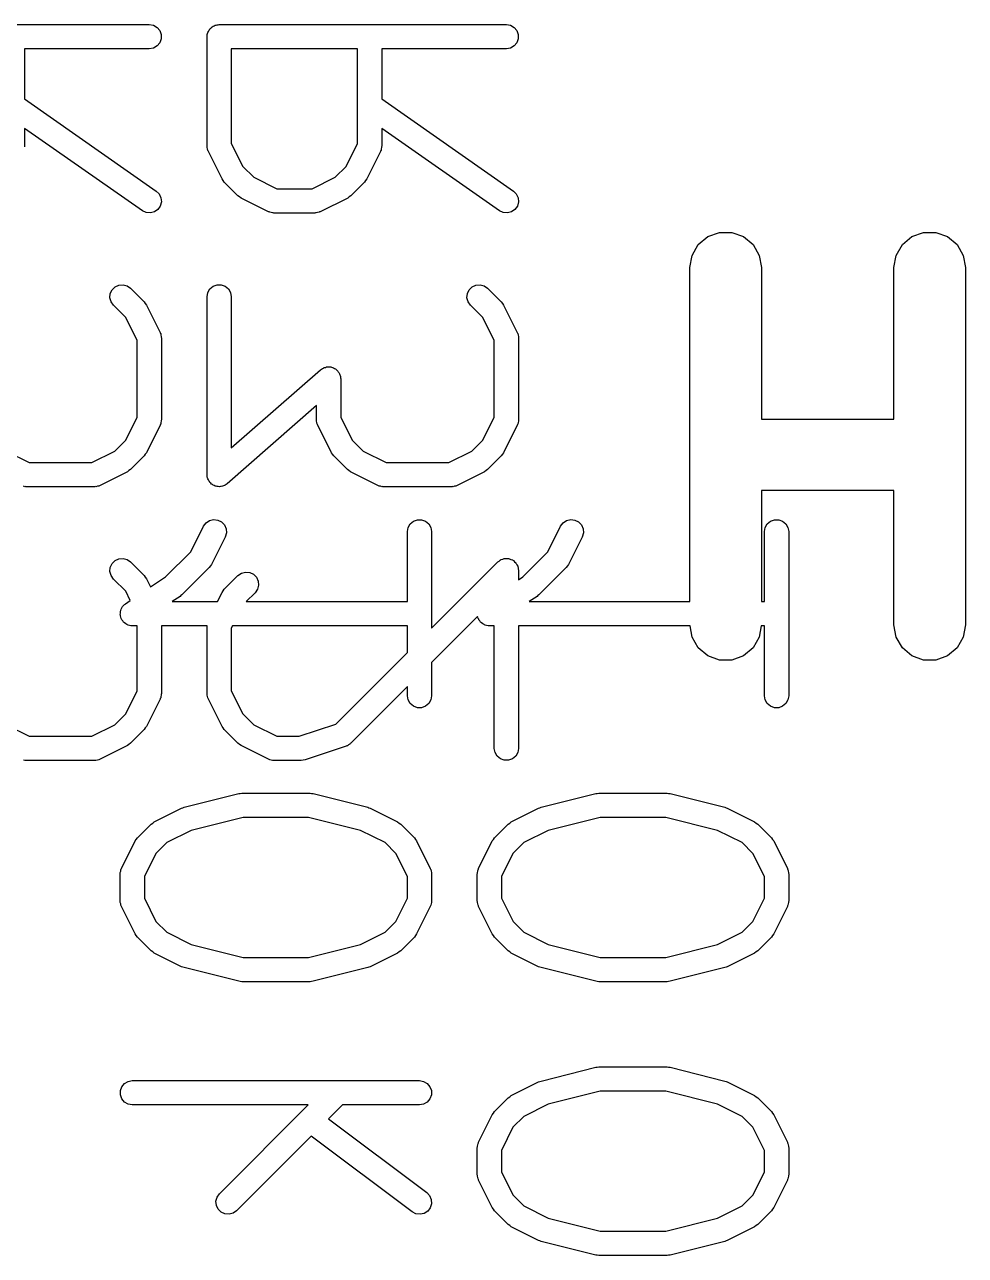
# Model space of a CAD drawing. Extents: x 7.9 to 72.3, y -91 to -26.2.
# Drawn here: x 52.58 to 56.54, y -71.67 to -66.5 of the extents above; entities that cross this region are included whole.
import ezdxf

# ---------------------------------------------------------------- set-up
doc = ezdxf.new("R2010")
doc.units = 0
doc.header["$MEASUREMENT"] = 0
doc.layers.add('BLACK', color=7, linetype='CONTINUOUS')

msp = doc.modelspace()

# ---------------------------------------------------------------- linework, layer by layer
at = {"layer": 'Black'}
for p, q in [((51.901, -66.5015), (53.1075, -66.5015)), ((53.1075, -66.5015), (53.1249, -66.5045)), ((53.1249, -66.5045), (53.1402, -66.5133)), ((53.1402, -66.5133), (53.1515, -66.5269)), ((53.1515, -66.5269), (53.1576, -66.5434)), ((53.1576, -66.5434), (53.1576, -66.5611)), ((53.351, -66.5434), (53.3525, -66.5393)), ((53.351, -66.5479), (53.351, -66.5434)), ((53.3525, -66.5393), (53.3533, -66.5349)), ((53.3533, -66.5349), (53.3555, -66.531)), ((53.3555, -66.531), (53.3571, -66.5269)), ((53.3571, -66.5269), (53.3599, -66.5235)), ((53.3599, -66.5235), (53.3621, -66.5196)), ((53.3621, -66.5196), (53.3655, -66.5168)), ((53.3655, -66.5168), (53.3684, -66.5133)), ((53.3684, -66.5133), (53.3722, -66.5111)), ((53.3722, -66.5111), (53.3756, -66.5083)), ((53.3756, -66.5083), (53.3798, -66.5067)), ((53.3798, -66.5067), (53.3837, -66.5045)), ((53.3837, -66.5045), (53.3881, -66.5038)), ((53.3881, -66.5038), (53.3922, -66.5022)), ((53.3922, -66.5022), (53.3967, -66.5022)), ((53.3967, -66.5022), (53.401, -66.5015)), ((53.401, -66.5015), (54.6075, -66.5015)), ((54.6075, -66.5015), (54.6249, -66.5045)), ((54.6249, -66.5045), (54.6402, -66.5133)), ((54.6402, -66.5133), (54.6515, -66.5269)), ((54.6515, -66.5269), (54.6576, -66.5434)), ((54.6576, -66.5434), (54.6576, -66.5611)), ((53.1402, -66.5912), (53.1249, -66.6)), ((53.1515, -66.5777), (53.1402, -66.5912)), ((53.1576, -66.5611), (53.1515, -66.5777)), ((53.3502, -66.5523), (53.351, -66.5479)), ((53.3502, -67.0119), (53.3502, -66.5523)), ((54.6402, -66.5912), (54.6249, -66.6)), ((54.6515, -66.5777), (54.6402, -66.5912)), ((54.6576, -66.5611), (54.6515, -66.5777)), ((53.1075, -66.6031), (52.5838, -66.6031)), ((52.5838, -66.6031), (52.5838, -66.8131)), ((53.1249, -66.6), (53.1075, -66.6031)), ((53.4518, -66.6031), (53.4518, -66.9999)), ((53.9822, -66.6031), (53.4518, -66.6031)), ((53.9822, -66.9999), (53.9822, -66.6031)), ((54.6075, -66.6031), (54.0838, -66.6031)), ((54.0838, -66.6031), (54.0838, -66.8131)), ((54.6249, -66.6), (54.6075, -66.6031)), ((52.5838, -66.8131), (53.1367, -67.2001)), ((54.0838, -66.8131), (54.6367, -67.2001)), ((53.0784, -67.2833), (52.5838, -66.9371)), ((52.5838, -66.9371), (52.5838, -67.0119)), ((54.5784, -67.2833), (54.0838, -66.9371)), ((54.0838, -66.9371), (54.0838, -67.0119)), ((53.4518, -66.9999), (53.5003, -67.0967)), ((53.9338, -67.0967), (53.9822, -66.9999)), ((52.5838, -67.0119), (52.5833, -67.0148)), ((53.3508, -67.0148), (53.3502, -67.0119)), ((53.3506, -67.0177), (53.3508, -67.0148)), ((53.3523, -67.0234), (53.3506, -67.0177)), ((53.3533, -67.0293), (53.3523, -67.0234)), ((53.3548, -67.0318), (53.3533, -67.0293)), ((53.3556, -67.0346), (53.3548, -67.0318)), ((53.4131, -67.1495), (53.3556, -67.0346)), ((54.0785, -67.0346), (54.021, -67.1495)), ((54.0793, -67.0318), (54.0785, -67.0346)), ((54.0808, -67.0293), (54.0793, -67.0318)), ((54.0818, -67.0234), (54.0808, -67.0293)), ((54.0835, -67.0177), (54.0818, -67.0234)), ((54.0838, -67.0119), (54.0833, -67.0148)), ((54.0833, -67.0148), (54.0835, -67.0177)), ((53.5003, -67.0967), (53.546, -67.1425)), ((53.888, -67.1425), (53.9338, -67.0967)), ((53.4179, -67.156), (53.4131, -67.1495)), ((53.4226, -67.1627), (53.4179, -67.156)), ((53.48, -67.2202), (53.4226, -67.1627)), ((53.546, -67.1425), (53.6428, -67.1909)), ((53.7912, -67.1909), (53.888, -67.1425)), ((54.0115, -67.1627), (53.954, -67.2202)), ((54.0162, -67.156), (54.0115, -67.1627)), ((54.021, -67.1495), (54.0162, -67.156)), ((53.1367, -67.2001), (53.1492, -67.2125)), ((53.1492, -67.2125), (53.1566, -67.2285)), ((53.6428, -67.1909), (53.7912, -67.1909)), ((54.6367, -67.2001), (54.6492, -67.2125)), ((54.6492, -67.2125), (54.6566, -67.2285)), ((53.1536, -67.2632), (53.1435, -67.2776)), ((53.1582, -67.2461), (53.1536, -67.2632)), ((53.1566, -67.2285), (53.1582, -67.2461)), ((53.4867, -67.2248), (53.48, -67.2202)), ((53.4932, -67.2297), (53.4867, -67.2248)), ((53.6081, -67.2871), (53.4932, -67.2297)), ((53.9408, -67.2297), (53.8259, -67.2871)), ((53.9474, -67.2248), (53.9408, -67.2297)), ((53.954, -67.2202), (53.9474, -67.2248)), ((54.6536, -67.2632), (54.6435, -67.2776)), ((54.6582, -67.2461), (54.6536, -67.2632)), ((54.6566, -67.2285), (54.6582, -67.2461)), ((53.0944, -67.2908), (53.0784, -67.2833)), ((53.112, -67.2923), (53.0944, -67.2908)), ((53.129, -67.2877), (53.112, -67.2923)), ((53.1435, -67.2776), (53.129, -67.2877)), ((53.6109, -67.288), (53.6081, -67.2871)), ((53.6135, -67.2894), (53.6109, -67.288)), ((53.6193, -67.2905), (53.6135, -67.2894)), ((53.625, -67.2922), (53.6193, -67.2905)), ((53.628, -67.292), (53.625, -67.2922)), ((53.6309, -67.2925), (53.628, -67.292)), ((53.8032, -67.2925), (53.6309, -67.2925)), ((53.8061, -67.292), (53.8032, -67.2925)), ((53.809, -67.2922), (53.8061, -67.292)), ((53.8147, -67.2905), (53.809, -67.2922)), ((53.8206, -67.2894), (53.8147, -67.2905)), ((53.8231, -67.288), (53.8206, -67.2894)), ((53.8259, -67.2871), (53.8231, -67.288)), ((54.5944, -67.2908), (54.5784, -67.2833)), ((54.612, -67.2923), (54.5944, -67.2908)), ((54.629, -67.2877), (54.612, -67.2923)), ((54.6435, -67.2776), (54.629, -67.2877)), ((55.4137, -67.425), (55.4536, -67.3915)), ((55.4536, -67.3915), (55.5025, -67.3737)), ((55.5025, -67.3737), (55.5546, -67.3737)), ((55.5546, -67.3737), (55.6036, -67.3915)), ((55.6036, -67.3915), (55.6435, -67.425)), ((56.2708, -67.425), (56.3107, -67.3915)), ((56.3107, -67.3915), (56.3597, -67.3737)), ((56.3597, -67.3737), (56.4118, -67.3737)), ((56.4118, -67.3737), (56.4607, -67.3915)), ((56.4607, -67.3915), (56.5006, -67.425)), ((55.3786, -67.5214), (55.3876, -67.4701)), ((55.3876, -67.4701), (55.4137, -67.425)), ((55.6435, -67.425), (55.6695, -67.4701)), ((55.6695, -67.4701), (55.6786, -67.5214)), ((56.2357, -67.5214), (56.2448, -67.4701)), ((56.2448, -67.4701), (56.2708, -67.425)), ((56.5006, -67.425), (56.5267, -67.4701)), ((56.5267, -67.4701), (56.5357, -67.5214)), ((55.3786, -68.9237), (55.3786, -67.5214)), ((55.6786, -67.5214), (55.6786, -68.1571)), ((56.2357, -68.1571), (56.2357, -67.5214)), ((56.5357, -67.5214), (56.5357, -69.0214)), ((52.942, -67.6483), (52.9436, -67.6307)), ((52.9436, -67.6307), (52.951, -67.6147)), ((52.951, -67.6147), (52.9635, -67.6022)), ((52.9635, -67.6022), (52.9795, -67.5948)), ((52.9795, -67.5948), (52.9971, -67.5932)), ((52.9971, -67.5932), (53.0141, -67.5978)), ((53.0141, -67.5978), (53.0286, -67.6079)), ((53.0286, -67.6079), (53.086, -67.6654)), ((53.3502, -67.6439), (53.3533, -67.6265)), ((53.3533, -67.6265), (53.3621, -67.6112)), ((53.3621, -67.6112), (53.3756, -67.5999)), ((53.3756, -67.5999), (53.3922, -67.5938)), ((53.3922, -67.5938), (53.4099, -67.5938)), ((53.4099, -67.5938), (53.4264, -67.5999)), ((53.4264, -67.5999), (53.44, -67.6112)), ((53.44, -67.6112), (53.4488, -67.6265)), ((53.4488, -67.6265), (53.4518, -67.6439)), ((54.442, -67.6483), (54.4436, -67.6307)), ((54.4436, -67.6307), (54.451, -67.6147)), ((54.451, -67.6147), (54.4635, -67.6022)), ((54.4635, -67.6022), (54.4795, -67.5948)), ((54.4795, -67.5948), (54.4971, -67.5932)), ((54.4971, -67.5932), (54.5141, -67.5978)), ((54.5141, -67.5978), (54.5286, -67.6079)), ((54.5286, -67.6079), (54.586, -67.6654)), ((52.9466, -67.6653), (52.942, -67.6483)), ((52.9567, -67.6798), (52.9466, -67.6653)), ((53.0083, -67.7314), (52.9567, -67.6798)), ((53.086, -67.6654), (53.0907, -67.672)), ((53.0907, -67.672), (53.0955, -67.6786)), ((53.0955, -67.6786), (53.153, -67.7935)), ((53.3502, -68.3907), (53.3502, -67.6439)), ((53.4518, -67.6439), (53.4518, -68.2788)), ((54.4466, -67.6653), (54.442, -67.6483)), ((54.4567, -67.6798), (54.4466, -67.6653)), ((54.5083, -67.7314), (54.4567, -67.6798)), ((54.586, -67.6654), (54.5907, -67.672)), ((54.5907, -67.672), (54.5955, -67.6786)), ((54.5955, -67.6786), (54.653, -67.7935)), ((53.0567, -67.8282), (53.0083, -67.7314)), ((54.5567, -67.8282), (54.5083, -67.7314)), ((53.0567, -68.1489), (53.0567, -67.8282)), ((53.153, -67.7935), (53.1538, -67.7963)), ((53.1538, -67.7963), (53.1553, -67.7988)), ((53.1553, -67.7988), (53.1563, -67.8047)), ((53.1563, -67.8047), (53.158, -67.8104)), ((53.158, -67.8104), (53.1578, -67.8133)), ((53.1578, -67.8133), (53.1583, -67.8162)), ((53.1583, -67.8162), (53.1583, -68.1609)), ((54.5567, -68.1489), (54.5567, -67.8282)), ((54.653, -67.7935), (54.6538, -67.7963)), ((54.6538, -67.7963), (54.6553, -67.7988)), ((54.6553, -67.7988), (54.6563, -67.8047)), ((54.6563, -67.8047), (54.658, -67.8104)), ((54.658, -67.8104), (54.6578, -67.8133)), ((54.6578, -67.8133), (54.6583, -67.8162)), ((54.6583, -67.8162), (54.6583, -68.1609)), ((53.8423, -67.9412), (53.8472, -67.9402)), ((53.8472, -67.9402), (53.8518, -67.9385)), ((53.8518, -67.9385), (53.8558, -67.9385)), ((53.8558, -67.9385), (53.8596, -67.9378)), ((53.8596, -67.9378), (53.8645, -67.9385)), ((53.8645, -67.9385), (53.8695, -67.9385)), ((53.8695, -67.9385), (53.8732, -67.9399)), ((53.8732, -67.9399), (53.877, -67.9405)), ((53.877, -67.9405), (53.8814, -67.9429)), ((53.4518, -68.2788), (53.8272, -67.9503)), ((53.8272, -67.9503), (53.8315, -67.9478)), ((53.8315, -67.9478), (53.8353, -67.9446)), ((53.8353, -67.9446), (53.839, -67.9432)), ((53.839, -67.9432), (53.8423, -67.9412)), ((53.8814, -67.9429), (53.8861, -67.9446)), ((53.8861, -67.9446), (53.8891, -67.9471)), ((53.8891, -67.9471), (53.8925, -67.949)), ((53.8925, -67.949), (53.8958, -67.9527)), ((53.8958, -67.9527), (53.8996, -67.9559)), ((53.8996, -67.9559), (53.9015, -67.9593)), ((53.9015, -67.9593), (53.9041, -67.9623)), ((53.9041, -67.9623), (53.9059, -67.9669)), ((53.9059, -67.9669), (53.9084, -67.9712)), ((53.9084, -67.9712), (53.9091, -67.9751)), ((53.9091, -67.9751), (53.9105, -67.9787)), ((53.9105, -67.9787), (53.9106, -67.9837)), ((53.9106, -67.9837), (53.9115, -67.9886)), ((53.9115, -67.9886), (53.9115, -68.1489)), ((53.8099, -68.1005), (53.4345, -68.429)), ((53.8099, -68.1609), (53.8099, -68.1005)), ((53.0083, -68.2457), (53.0567, -68.1489)), ((53.153, -68.1836), (53.0955, -68.2986)), ((53.1538, -68.1808), (53.153, -68.1836)), ((53.1553, -68.1783), (53.1538, -68.1808)), ((53.1563, -68.1724), (53.1553, -68.1783)), ((53.158, -68.1667), (53.1563, -68.1724)), ((53.1583, -68.1609), (53.1578, -68.1638)), ((53.1578, -68.1638), (53.158, -68.1667)), ((53.8104, -68.1638), (53.8099, -68.1609)), ((53.8102, -68.1667), (53.8104, -68.1638)), ((53.8119, -68.1724), (53.8102, -68.1667)), ((53.8129, -68.1783), (53.8119, -68.1724)), ((53.8144, -68.1808), (53.8129, -68.1783)), ((53.8152, -68.1836), (53.8144, -68.1808)), ((53.8727, -68.2986), (53.8152, -68.1836)), ((53.9115, -68.1489), (53.9599, -68.2457)), ((54.5083, -68.2457), (54.5567, -68.1489)), ((54.653, -68.1836), (54.5955, -68.2986)), ((54.6538, -68.1808), (54.653, -68.1836)), ((54.6553, -68.1783), (54.6538, -68.1808)), ((54.6563, -68.1724), (54.6553, -68.1783)), ((54.658, -68.1667), (54.6563, -68.1724)), ((54.6583, -68.1609), (54.6578, -68.1638)), ((54.6578, -68.1638), (54.658, -68.1667)), ((55.6786, -68.1571), (56.2357, -68.1571)), ((52.9626, -68.2915), (53.0083, -68.2457)), ((53.9599, -68.2457), (54.0057, -68.2915)), ((54.4626, -68.2915), (54.5083, -68.2457)), ((52.5057, -68.2915), (52.6025, -68.3399)), ((52.8657, -68.3399), (52.9626, -68.2915)), ((53.0955, -68.2986), (53.0907, -68.3051)), ((53.8775, -68.3051), (53.8727, -68.2986)), ((54.0057, -68.2915), (54.1025, -68.3399)), ((54.3657, -68.3399), (54.4626, -68.2915)), ((54.5955, -68.2986), (54.5907, -68.3051)), ((52.6025, -68.3399), (52.8657, -68.3399)), ((53.086, -68.3118), (53.0286, -68.3692)), ((53.0907, -68.3051), (53.086, -68.3118)), ((53.8822, -68.3118), (53.8775, -68.3051)), ((53.9397, -68.3692), (53.8822, -68.3118)), ((54.1025, -68.3399), (54.3657, -68.3399)), ((54.586, -68.3118), (54.5286, -68.3692)), ((54.5907, -68.3051), (54.586, -68.3118)), ((53.0154, -68.3787), (52.9005, -68.4362)), ((53.0219, -68.3739), (53.0154, -68.3787)), ((53.0286, -68.3692), (53.0219, -68.3739)), ((53.3511, -68.3956), (53.3502, -68.3907)), ((53.3512, -68.4006), (53.3511, -68.3956)), ((53.3526, -68.4043), (53.3512, -68.4006)), ((53.3533, -68.4081), (53.3526, -68.4043)), ((53.9463, -68.3739), (53.9397, -68.3692)), ((53.9529, -68.3787), (53.9463, -68.3739)), ((54.0678, -68.4362), (53.9529, -68.3787)), ((54.5154, -68.3787), (54.4005, -68.4362)), ((54.5219, -68.3739), (54.5154, -68.3787)), ((54.5286, -68.3692), (54.5219, -68.3739)), ((52.5847, -68.4412), (52.579, -68.4395)), ((52.5876, -68.441), (52.5847, -68.4412)), ((52.5905, -68.4415), (52.5876, -68.441)), ((52.8777, -68.4415), (52.5905, -68.4415)), ((52.8806, -68.441), (52.8777, -68.4415)), ((52.8835, -68.4412), (52.8806, -68.441)), ((52.8893, -68.4395), (52.8835, -68.4412)), ((52.8951, -68.4385), (52.8893, -68.4395)), ((52.8976, -68.437), (52.8951, -68.4385)), ((52.9005, -68.4362), (52.8976, -68.437)), ((53.3558, -68.4124), (53.3533, -68.4081)), ((53.3576, -68.417), (53.3558, -68.4124)), ((53.3602, -68.42), (53.3576, -68.417)), ((53.3621, -68.4234), (53.3602, -68.42)), ((53.3659, -68.4266), (53.3621, -68.4234)), ((53.3692, -68.4303), (53.3659, -68.4266)), ((53.3726, -68.4322), (53.3692, -68.4303)), ((53.3756, -68.4347), (53.3726, -68.4322)), ((53.3803, -68.4364), (53.3756, -68.4347)), ((53.3847, -68.4388), (53.3803, -68.4364)), ((53.3885, -68.4394), (53.3847, -68.4388)), ((53.3922, -68.4408), (53.3885, -68.4394)), ((53.3972, -68.4408), (53.3922, -68.4408)), ((53.4021, -68.4415), (53.3972, -68.4408)), ((53.4059, -68.4408), (53.4021, -68.4415)), ((53.4099, -68.4408), (53.4059, -68.4408)), ((53.4145, -68.4391), (53.4099, -68.4408)), ((53.4194, -68.4381), (53.4145, -68.4391)), ((53.4228, -68.4361), (53.4194, -68.4381)), ((53.4264, -68.4347), (53.4228, -68.4361)), ((53.4303, -68.4315), (53.4264, -68.4347)), ((53.4345, -68.429), (53.4303, -68.4315)), ((54.0706, -68.437), (54.0678, -68.4362)), ((54.0731, -68.4385), (54.0706, -68.437)), ((54.079, -68.4395), (54.0731, -68.4385)), ((54.0847, -68.4412), (54.079, -68.4395)), ((54.0876, -68.441), (54.0847, -68.4412)), ((54.0905, -68.4415), (54.0876, -68.441)), ((54.3777, -68.4415), (54.0905, -68.4415)), ((54.3806, -68.441), (54.3777, -68.4415)), ((54.3835, -68.4412), (54.3806, -68.441)), ((54.3893, -68.4395), (54.3835, -68.4412)), ((54.3951, -68.4385), (54.3893, -68.4395)), ((54.3976, -68.437), (54.3951, -68.4385)), ((54.4005, -68.4362), (54.3976, -68.437)), ((56.2357, -68.4571), (55.6786, -68.4571)), ((55.6786, -68.4571), (55.6786, -68.9237)), ((56.2357, -69.0214), (56.2357, -68.4571)), ((53.2816, -68.7146), (53.3353, -68.6071)), ((53.3353, -68.6071), (53.3458, -68.5929)), ((53.3458, -68.5929), (53.3606, -68.5832)), ((53.3606, -68.5832), (53.3777, -68.5791)), ((53.3777, -68.5791), (53.3952, -68.5811)), ((53.3952, -68.5811), (53.411, -68.589)), ((53.411, -68.589), (53.4232, -68.6018)), ((53.4232, -68.6018), (53.4302, -68.618)), ((54.1917, -68.6298), (54.1948, -68.6124)), ((54.1948, -68.6124), (54.2036, -68.5972)), ((54.2036, -68.5972), (54.2171, -68.5858)), ((54.2171, -68.5858), (54.2337, -68.5798)), ((54.2337, -68.5798), (54.2514, -68.5798)), ((54.2514, -68.5798), (54.2679, -68.5858)), ((54.2679, -68.5858), (54.2815, -68.5972)), ((54.2815, -68.5972), (54.2903, -68.6124)), ((54.2903, -68.6124), (54.2933, -68.6298)), ((54.7816, -68.7146), (54.8353, -68.6071)), ((54.8353, -68.6071), (54.8458, -68.5929)), ((54.8458, -68.5929), (54.8606, -68.5832)), ((54.8606, -68.5832), (54.8777, -68.5791)), ((54.8777, -68.5791), (54.8952, -68.5811)), ((54.8952, -68.5811), (54.911, -68.589)), ((54.911, -68.589), (54.9232, -68.6018)), ((54.9232, -68.6018), (54.9302, -68.618)), ((55.6917, -68.6298), (55.6948, -68.6124)), ((55.6948, -68.6124), (55.7036, -68.5972)), ((55.7036, -68.5972), (55.7171, -68.5858)), ((55.7171, -68.5858), (55.7337, -68.5798)), ((55.7337, -68.5798), (55.7514, -68.5798)), ((55.7514, -68.5798), (55.7679, -68.5858)), ((55.7679, -68.5858), (55.7815, -68.5972)), ((55.7815, -68.5972), (55.7903, -68.6124)), ((55.7903, -68.6124), (55.7933, -68.6298)), ((53.4262, -68.6525), (53.3687, -68.7674)), ((53.4312, -68.6356), (53.4262, -68.6525)), ((53.4302, -68.618), (53.4312, -68.6356)), ((54.1917, -68.9237), (54.1917, -68.6298)), ((54.2933, -68.6298), (54.2933, -69.0353)), ((54.9262, -68.6525), (54.8687, -68.7674)), ((54.9312, -68.6356), (54.9262, -68.6525)), ((54.9302, -68.618), (54.9312, -68.6356)), ((55.6917, -68.9237), (55.6917, -68.6298)), ((55.7933, -68.6298), (55.7933, -69.3192)), ((53.176, -68.8201), (53.2816, -68.7146)), ((54.676, -68.8201), (54.7816, -68.7146)), ((52.9436, -68.7798), (52.951, -68.7638)), ((52.951, -68.7638), (52.9635, -68.7513)), ((52.9635, -68.7513), (52.9795, -68.7438)), ((52.9795, -68.7438), (52.9971, -68.7423)), ((52.9971, -68.7423), (53.0141, -68.7469)), ((53.0141, -68.7469), (53.0286, -68.757)), ((53.0286, -68.757), (53.086, -68.8144)), ((53.3687, -68.7674), (53.3639, -68.774)), ((54.2933, -69.0353), (54.5716, -68.757)), ((54.5716, -68.757), (54.5771, -68.7532)), ((54.5771, -68.7532), (54.5821, -68.7489)), ((54.5821, -68.7489), (54.5842, -68.7481)), ((54.5842, -68.7481), (54.5861, -68.7469)), ((54.5861, -68.7469), (54.5925, -68.7451)), ((54.5925, -68.7451), (54.5987, -68.7429)), ((54.5987, -68.7429), (54.601, -68.7429)), ((54.601, -68.7429), (54.6031, -68.7423)), ((54.6031, -68.7423), (54.6097, -68.7429)), ((54.6097, -68.7429), (54.6164, -68.7429)), ((54.6164, -68.7429), (54.6185, -68.7436)), ((54.6185, -68.7436), (54.6207, -68.7438)), ((54.6207, -68.7438), (54.6267, -68.7466)), ((54.6267, -68.7466), (54.6329, -68.7489)), ((54.6329, -68.7489), (54.6347, -68.7503)), ((54.6347, -68.7503), (54.6367, -68.7513)), ((54.6367, -68.7513), (54.6414, -68.756)), ((54.6414, -68.756), (54.6465, -68.7603)), ((54.6465, -68.7603), (54.6476, -68.7622)), ((54.6476, -68.7622), (54.6492, -68.7638)), ((54.6492, -68.7638), (54.652, -68.7698)), ((54.8687, -68.7674), (54.8639, -68.774)), ((52.942, -68.7973), (52.9436, -68.7798)), ((52.9466, -68.8144), (52.942, -68.7973)), ((52.9567, -68.8288), (52.9466, -68.8144)), ((53.086, -68.8144), (53.0907, -68.8211)), ((53.3592, -68.7806), (53.2443, -68.8955)), ((53.3639, -68.774), (53.3592, -68.7806)), ((53.4226, -68.8719), (53.48, -68.8144)), ((53.48, -68.8144), (53.4945, -68.8043)), ((53.4945, -68.8043), (53.5115, -68.7998)), ((53.5115, -68.7998), (53.5291, -68.8013)), ((53.5291, -68.8013), (53.5451, -68.8087)), ((53.5451, -68.8087), (53.5576, -68.8212)), ((54.652, -68.7698), (54.6553, -68.7755)), ((54.6553, -68.7755), (54.6557, -68.7777)), ((54.6557, -68.7777), (54.6566, -68.7798)), ((54.6566, -68.7798), (54.6572, -68.7864)), ((54.6572, -68.7864), (54.6583, -68.7929)), ((54.6583, -68.7929), (54.6583, -68.8319)), ((54.8592, -68.7806), (54.7443, -68.8955)), ((54.8639, -68.774), (54.8592, -68.7806)), ((53.0083, -68.8804), (52.9567, -68.8288)), ((53.0907, -68.8211), (53.0955, -68.8276)), ((53.0955, -68.8276), (53.1128, -68.8623)), ((53.1128, -68.8623), (53.176, -68.8201)), ((53.5576, -68.8212), (53.565, -68.8372)), ((53.5666, -68.8548), (53.562, -68.8718)), ((53.565, -68.8372), (53.5666, -68.8548)), ((54.6583, -68.8319), (54.676, -68.8201)), ((53.0079, -68.9323), (53.0277, -68.9191)), ((53.0277, -68.9191), (53.0083, -68.8804)), ((53.2366, -68.9019), (53.2038, -68.9237)), ((53.2402, -68.8984), (53.2366, -68.9019)), ((53.2443, -68.8955), (53.2402, -68.8984)), ((53.3937, -68.9237), (53.4131, -68.8851)), ((53.4131, -68.8851), (53.4179, -68.8786)), ((53.4179, -68.8786), (53.4226, -68.8719)), ((53.5519, -68.8863), (53.5144, -68.9237)), ((53.562, -68.8718), (53.5519, -68.8863)), ((54.7366, -68.9019), (54.7038, -68.9237)), ((54.7402, -68.8984), (54.7366, -68.9019)), ((54.7443, -68.8955), (54.7402, -68.8984)), ((52.9854, -68.9778), (52.986, -68.9718)), ((52.986, -68.9657), (52.987, -68.9631)), ((52.986, -68.9718), (52.986, -68.9657)), ((52.987, -68.9631), (52.9873, -68.9603)), ((52.9873, -68.9603), (52.99, -68.9548)), ((52.99, -68.9548), (52.9921, -68.9491)), ((52.9921, -68.9491), (52.9939, -68.947)), ((52.9939, -68.947), (52.9951, -68.9444)), ((52.9951, -68.9444), (52.9995, -68.9403)), ((52.9995, -68.9403), (53.0034, -68.9356)), ((53.0034, -68.9356), (53.0058, -68.9342)), ((53.0058, -68.9342), (53.0079, -68.9323)), ((53.2038, -68.9237), (53.3937, -68.9237)), ((53.5144, -68.9237), (54.1917, -68.9237)), ((54.7038, -68.9237), (55.3786, -68.9237)), ((55.6786, -68.9237), (55.6917, -68.9237)), ((52.986, -68.9805), (52.9854, -68.9778)), ((52.986, -68.9833), (52.986, -68.9805)), ((52.9881, -68.989), (52.986, -68.9833)), ((52.9895, -68.9949), (52.9881, -68.989)), ((52.9911, -68.9973), (52.9895, -68.9949)), ((52.9921, -68.9999), (52.9911, -68.9973)), ((52.996, -69.0046), (52.9921, -68.9999)), ((52.9993, -69.0096), (52.996, -69.0046)), ((53.0016, -69.0113), (52.9993, -69.0096)), ((53.0034, -69.0134), (53.0016, -69.0113)), ((53.0086, -69.0165), (53.0034, -69.0134)), ((53.0135, -69.0201), (53.0086, -69.0165)), ((53.0162, -69.0209), (53.0135, -69.0201)), ((53.0187, -69.0223), (53.0162, -69.0209)), ((53.0246, -69.0233), (53.0187, -69.0223)), ((53.0305, -69.025), (53.0246, -69.0233)), ((53.0333, -69.0248), (53.0305, -69.025)), ((53.036, -69.0253), (53.0333, -69.0248)), ((53.0567, -69.0253), (53.036, -69.0253)), ((53.0567, -69.298), (53.0567, -69.0253)), ((53.3502, -69.0253), (53.1583, -69.0253)), ((53.1583, -69.0253), (53.1583, -69.31)), ((53.3502, -69.31), (53.3502, -69.0253)), ((53.4565, -69.0253), (53.4518, -69.0347)), ((54.1917, -69.0253), (53.4565, -69.0253)), ((54.1917, -69.1369), (54.1917, -69.0253)), ((54.4868, -68.9855), (54.2933, -69.1789)), ((54.4881, -68.989), (54.4868, -68.9855)), ((54.4895, -68.9949), (54.4881, -68.989)), ((54.4911, -68.9973), (54.4895, -68.9949)), ((54.4921, -68.9999), (54.4911, -68.9973)), ((54.496, -69.0046), (54.4921, -68.9999)), ((54.4993, -69.0096), (54.496, -69.0046)), ((54.5016, -69.0113), (54.4993, -69.0096)), ((54.5034, -69.0134), (54.5016, -69.0113)), ((54.5086, -69.0165), (54.5034, -69.0134)), ((54.5135, -69.0201), (54.5086, -69.0165)), ((54.5162, -69.0209), (54.5135, -69.0201)), ((54.5187, -69.0223), (54.5162, -69.0209)), ((54.5246, -69.0233), (54.5187, -69.0223)), ((54.5305, -69.025), (54.5246, -69.0233)), ((54.5333, -69.0248), (54.5305, -69.025)), ((54.536, -69.0253), (54.5333, -69.0248)), ((54.5567, -69.0253), (54.536, -69.0253)), ((54.5567, -69.5398), (54.5567, -69.0253)), ((55.3793, -69.0253), (54.6583, -69.0253)), ((54.6583, -69.0253), (54.6583, -69.5398)), ((55.3876, -69.0727), (55.3793, -69.0253)), ((55.6779, -69.0253), (55.6695, -69.0727)), ((55.6917, -69.0253), (55.6779, -69.0253)), ((55.6917, -69.3192), (55.6917, -69.0253)), ((56.2448, -69.0727), (56.2357, -69.0214)), ((56.5357, -69.0214), (56.5267, -69.0727)), ((53.4518, -69.0347), (53.4518, -69.298)), ((55.4137, -69.1178), (55.3876, -69.0727)), ((55.6695, -69.0727), (55.6435, -69.1178)), ((56.2708, -69.1178), (56.2448, -69.0727)), ((56.5267, -69.0727), (56.5006, -69.1178)), ((55.4536, -69.1513), (55.4137, -69.1178)), ((55.6435, -69.1178), (55.6036, -69.1513)), ((56.3107, -69.1513), (56.2708, -69.1178)), ((56.5006, -69.1178), (56.4607, -69.1513)), ((53.8907, -69.4379), (54.1917, -69.1369)), ((54.2933, -69.1789), (54.2933, -69.3192)), ((55.5025, -69.1692), (55.4536, -69.1513)), ((55.5546, -69.1692), (55.5025, -69.1692)), ((55.6036, -69.1513), (55.5546, -69.1692)), ((56.3597, -69.1692), (56.3107, -69.1513)), ((56.4118, -69.1692), (56.3597, -69.1692)), ((56.4607, -69.1513), (56.4118, -69.1692)), ((54.1917, -69.2805), (53.954, -69.5183)), ((54.1917, -69.3192), (54.1917, -69.2805)), ((53.0083, -69.3948), (53.0567, -69.298)), ((53.153, -69.3327), (53.0955, -69.4476)), ((53.1538, -69.3299), (53.153, -69.3327)), ((53.1553, -69.3274), (53.1538, -69.3299)), ((53.1563, -69.3215), (53.1553, -69.3274)), ((53.158, -69.3158), (53.1563, -69.3215)), ((53.1583, -69.31), (53.1578, -69.3129)), ((53.1578, -69.3129), (53.158, -69.3158)), ((53.3508, -69.3129), (53.3502, -69.31)), ((53.3506, -69.3158), (53.3508, -69.3129)), ((53.3523, -69.3215), (53.3506, -69.3158)), ((53.3533, -69.3274), (53.3523, -69.3215)), ((53.3548, -69.3299), (53.3533, -69.3274)), ((53.3556, -69.3327), (53.3548, -69.3299)), ((53.4131, -69.4476), (53.3556, -69.3327)), ((53.4518, -69.298), (53.5002, -69.3948)), ((54.1948, -69.3366), (54.1917, -69.3192)), ((54.2933, -69.3192), (54.2903, -69.3366)), ((55.6948, -69.3366), (55.6917, -69.3192)), ((55.7933, -69.3192), (55.7903, -69.3366)), ((54.2036, -69.3519), (54.1948, -69.3366)), ((54.2171, -69.3632), (54.2036, -69.3519)), ((54.2337, -69.3693), (54.2171, -69.3632)), ((54.2514, -69.3693), (54.2337, -69.3693)), ((54.2679, -69.3632), (54.2514, -69.3693)), ((54.2815, -69.3519), (54.2679, -69.3632)), ((54.2903, -69.3366), (54.2815, -69.3519)), ((55.7036, -69.3519), (55.6948, -69.3366)), ((55.7171, -69.3632), (55.7036, -69.3519)), ((55.7337, -69.3693), (55.7171, -69.3632)), ((55.7514, -69.3693), (55.7337, -69.3693)), ((55.7679, -69.3632), (55.7514, -69.3693)), ((55.7815, -69.3519), (55.7679, -69.3632)), ((55.7903, -69.3366), (55.7815, -69.3519)), ((52.9626, -69.4406), (53.0083, -69.3948)), ((53.5002, -69.3948), (53.546, -69.4406)), ((53.7375, -69.489), (53.8907, -69.4379)), ((52.5057, -69.4406), (52.6025, -69.489)), ((52.6025, -69.489), (52.8657, -69.489)), ((52.8657, -69.489), (52.9626, -69.4406)), ((53.086, -69.4608), (53.0286, -69.5183)), ((53.0907, -69.4541), (53.086, -69.4608)), ((53.0955, -69.4476), (53.0907, -69.4541)), ((53.4179, -69.4541), (53.4131, -69.4476)), ((53.4226, -69.4608), (53.4179, -69.4541)), ((53.48, -69.5183), (53.4226, -69.4608)), ((53.546, -69.4406), (53.6428, -69.489)), ((53.6428, -69.489), (53.7375, -69.489)), ((53.0154, -69.5278), (52.9005, -69.5852)), ((53.0219, -69.5229), (53.0154, -69.5278)), ((53.0286, -69.5183), (53.0219, -69.5229)), ((53.4867, -69.5229), (53.48, -69.5183)), ((53.4932, -69.5278), (53.4867, -69.5229)), ((53.6081, -69.5852), (53.4932, -69.5278)), ((53.9342, -69.5305), (53.7618, -69.588)), ((53.9368, -69.5291), (53.9342, -69.5305)), ((53.9396, -69.5284), (53.9368, -69.5291)), ((53.9445, -69.525), (53.9396, -69.5284)), ((53.9497, -69.5221), (53.9445, -69.525)), ((53.9516, -69.5199), (53.9497, -69.5221)), ((53.954, -69.5183), (53.9516, -69.5199)), ((54.5598, -69.5572), (54.5567, -69.5398)), ((54.6583, -69.5398), (54.6553, -69.5572)), ((52.5847, -69.5903), (52.579, -69.5886)), ((52.5876, -69.5901), (52.5847, -69.5903)), ((52.5905, -69.5906), (52.5876, -69.5901)), ((52.8777, -69.5906), (52.5905, -69.5906)), ((52.8806, -69.5901), (52.8777, -69.5906)), ((52.8835, -69.5903), (52.8806, -69.5901)), ((52.8893, -69.5886), (52.8835, -69.5903)), ((52.8951, -69.5875), (52.8893, -69.5886)), ((52.8976, -69.5861), (52.8951, -69.5875)), ((52.9005, -69.5852), (52.8976, -69.5861)), ((53.6109, -69.5861), (53.6081, -69.5852)), ((53.6135, -69.5875), (53.6109, -69.5861)), ((53.6193, -69.5886), (53.6135, -69.5875)), ((53.625, -69.5903), (53.6193, -69.5886)), ((53.628, -69.5901), (53.625, -69.5903)), ((53.6309, -69.5906), (53.628, -69.5901)), ((53.7458, -69.5906), (53.6309, -69.5906)), ((53.7538, -69.5892), (53.7458, -69.5906)), ((53.7618, -69.588), (53.7538, -69.5892)), ((54.5686, -69.5724), (54.5598, -69.5572)), ((54.5821, -69.5838), (54.5686, -69.5724)), ((54.5987, -69.5898), (54.5821, -69.5838)), ((54.6164, -69.5898), (54.5987, -69.5898)), ((54.6329, -69.5838), (54.6164, -69.5898)), ((54.6465, -69.5724), (54.6329, -69.5838)), ((54.6553, -69.5572), (54.6465, -69.5724)), ((53.2535, -69.787), (53.4833, -69.7296)), ((53.4833, -69.7296), (53.4895, -69.7291)), ((53.4895, -69.7291), (53.4957, -69.7281)), ((53.4957, -69.7281), (53.7829, -69.7281)), ((53.7829, -69.7281), (53.7891, -69.7291)), ((53.7891, -69.7291), (53.7952, -69.7296)), ((53.7952, -69.7296), (54.0251, -69.787)), ((54.7535, -69.787), (54.9833, -69.7296)), ((54.9833, -69.7296), (54.9895, -69.7291)), ((54.9895, -69.7291), (54.9957, -69.7281)), ((54.9957, -69.7281), (55.2829, -69.7281)), ((55.2829, -69.7281), (55.2891, -69.7291)), ((55.2891, -69.7291), (55.2952, -69.7296)), ((55.2952, -69.7296), (55.5251, -69.787)), ((53.1282, -69.8483), (53.2431, -69.7909)), ((53.2431, -69.7909), (53.2485, -69.7893)), ((53.2485, -69.7893), (53.2535, -69.787)), ((54.0251, -69.787), (54.0301, -69.7893)), ((54.0301, -69.7893), (54.0355, -69.7909)), ((54.0355, -69.7909), (54.1504, -69.8483)), ((54.6282, -69.8483), (54.7431, -69.7909)), ((54.7431, -69.7909), (54.7485, -69.7893)), ((54.7485, -69.7893), (54.7535, -69.787)), ((55.5251, -69.787), (55.5301, -69.7893)), ((55.5301, -69.7893), (55.5355, -69.7909)), ((55.5355, -69.7909), (55.6504, -69.8483)), ((53.1217, -69.8532), (53.1282, -69.8483)), ((53.5019, -69.8297), (53.2836, -69.8842)), ((53.7767, -69.8297), (53.5019, -69.8297)), ((53.995, -69.8842), (53.7767, -69.8297)), ((54.1504, -69.8483), (54.1569, -69.8532)), ((54.6217, -69.8532), (54.6282, -69.8483)), ((55.0019, -69.8297), (54.7836, -69.8842)), ((55.2767, -69.8297), (55.0019, -69.8297)), ((55.495, -69.8842), (55.2767, -69.8297)), ((55.6504, -69.8483), (55.6569, -69.8532)), ((53.0576, -69.9153), (53.115, -69.8578)), ((53.115, -69.8578), (53.1217, -69.8532)), ((53.2836, -69.8842), (53.181, -69.9355)), ((54.0976, -69.9355), (53.995, -69.8842)), ((54.1569, -69.8532), (54.1636, -69.8578)), ((54.1636, -69.8578), (54.221, -69.9153)), ((54.5576, -69.9153), (54.615, -69.8578)), ((54.615, -69.8578), (54.6217, -69.8532)), ((54.7836, -69.8842), (54.681, -69.9355)), ((55.5976, -69.9355), (55.495, -69.8842)), ((55.6569, -69.8532), (55.6636, -69.8578)), ((55.6636, -69.8578), (55.721, -69.9153)), ((52.9906, -70.0434), (53.0481, -69.9285)), ((53.0481, -69.9285), (53.0529, -69.922)), ((53.0529, -69.922), (53.0576, -69.9153)), ((53.181, -69.9355), (53.1352, -69.9813)), ((54.1433, -69.9813), (54.0976, -69.9355)), ((54.221, -69.9153), (54.2257, -69.922)), ((54.2257, -69.922), (54.2305, -69.9285)), ((54.2305, -69.9285), (54.288, -70.0434)), ((54.4906, -70.0434), (54.5481, -69.9285)), ((54.5481, -69.9285), (54.5529, -69.922)), ((54.5529, -69.922), (54.5576, -69.9153)), ((54.681, -69.9355), (54.6352, -69.9813)), ((55.6433, -69.9813), (55.5976, -69.9355)), ((55.721, -69.9153), (55.7257, -69.922)), ((55.7257, -69.922), (55.7305, -69.9285)), ((55.7305, -69.9285), (55.788, -70.0434)), ((53.1352, -69.9813), (53.0868, -70.0781)), ((54.1917, -70.0781), (54.1433, -69.9813)), ((54.6352, -69.9813), (54.5868, -70.0781)), ((55.6917, -70.0781), (55.6433, -69.9813)), ((52.9856, -70.0603), (52.9873, -70.0546)), ((52.9873, -70.0546), (52.9883, -70.0487)), ((52.9883, -70.0487), (52.9898, -70.0462)), ((52.9898, -70.0462), (52.9906, -70.0434)), ((54.288, -70.0434), (54.2888, -70.0462)), ((54.2888, -70.0462), (54.2903, -70.0487)), ((54.2903, -70.0487), (54.2913, -70.0546)), ((54.2913, -70.0546), (54.293, -70.0603)), ((54.4856, -70.0603), (54.4873, -70.0546)), ((54.4873, -70.0546), (54.4883, -70.0487)), ((54.4883, -70.0487), (54.4898, -70.0462)), ((54.4898, -70.0462), (54.4906, -70.0434)), ((55.788, -70.0434), (55.7888, -70.0462)), ((55.7888, -70.0462), (55.7903, -70.0487)), ((55.7903, -70.0487), (55.7913, -70.0546)), ((55.7913, -70.0546), (55.793, -70.0603)), ((52.9852, -70.0661), (52.9858, -70.0632)), ((52.9852, -70.181), (52.9852, -70.0661)), ((52.9858, -70.0632), (52.9856, -70.0603)), ((53.0868, -70.0781), (53.0868, -70.169)), ((54.1917, -70.169), (54.1917, -70.0781)), ((54.293, -70.0603), (54.2928, -70.0632)), ((54.2928, -70.0632), (54.2933, -70.0661)), ((54.2933, -70.0661), (54.2933, -70.181)), ((54.4852, -70.0661), (54.4858, -70.0632)), ((54.4852, -70.181), (54.4852, -70.0661)), ((54.4858, -70.0632), (54.4856, -70.0603)), ((54.5868, -70.0781), (54.5868, -70.169)), ((55.6917, -70.169), (55.6917, -70.0781)), ((55.793, -70.0603), (55.7928, -70.0632)), ((55.7928, -70.0632), (55.7933, -70.0661)), ((55.7933, -70.0661), (55.7933, -70.181)), ((52.9858, -70.1839), (52.9852, -70.181)), ((52.9856, -70.1868), (52.9858, -70.1839)), ((52.9873, -70.1925), (52.9856, -70.1868)), ((52.9883, -70.1984), (52.9873, -70.1925)), ((52.9898, -70.2009), (52.9883, -70.1984)), ((52.9906, -70.2037), (52.9898, -70.2009)), ((53.0481, -70.3186), (52.9906, -70.2037)), ((53.0868, -70.169), (53.1353, -70.2658)), ((54.1433, -70.2658), (54.1917, -70.169)), ((54.288, -70.2037), (54.2305, -70.3186)), ((54.2888, -70.2009), (54.288, -70.2037)), ((54.2903, -70.1984), (54.2888, -70.2009)), ((54.2913, -70.1925), (54.2903, -70.1984)), ((54.293, -70.1868), (54.2913, -70.1925)), ((54.2933, -70.181), (54.2928, -70.1839)), ((54.2928, -70.1839), (54.293, -70.1868)), ((54.4858, -70.1839), (54.4852, -70.181)), ((54.4856, -70.1868), (54.4858, -70.1839)), ((54.4873, -70.1925), (54.4856, -70.1868)), ((54.4883, -70.1984), (54.4873, -70.1925)), ((54.4898, -70.2009), (54.4883, -70.1984)), ((54.4906, -70.2037), (54.4898, -70.2009)), ((54.5481, -70.3186), (54.4906, -70.2037)), ((54.5868, -70.169), (54.6353, -70.2658)), ((55.6433, -70.2658), (55.6917, -70.169)), ((55.788, -70.2037), (55.7305, -70.3186)), ((55.7888, -70.2009), (55.788, -70.2037)), ((55.7903, -70.1984), (55.7888, -70.2009)), ((55.7913, -70.1925), (55.7903, -70.1984)), ((55.793, -70.1868), (55.7913, -70.1925)), ((55.7933, -70.181), (55.7928, -70.1839)), ((55.7928, -70.1839), (55.793, -70.1868)), ((53.1353, -70.2658), (53.181, -70.3116)), ((53.181, -70.3116), (53.2836, -70.3629)), ((53.995, -70.3629), (54.0976, -70.3116)), ((54.0976, -70.3116), (54.1433, -70.2658)), ((54.6353, -70.2658), (54.681, -70.3116)), ((54.681, -70.3116), (54.7836, -70.3629)), ((55.495, -70.3629), (55.5976, -70.3116)), ((55.5976, -70.3116), (55.6433, -70.2658)), ((53.0529, -70.3252), (53.0481, -70.3186)), ((53.0576, -70.3319), (53.0529, -70.3252)), ((53.115, -70.3893), (53.0576, -70.3319)), ((53.2836, -70.3629), (53.5019, -70.4175)), ((53.7767, -70.4175), (53.995, -70.3629)), ((54.221, -70.3319), (54.1636, -70.3893)), ((54.2257, -70.3252), (54.221, -70.3319)), ((54.2305, -70.3186), (54.2257, -70.3252)), ((54.5529, -70.3252), (54.5481, -70.3186)), ((54.5576, -70.3319), (54.5529, -70.3252)), ((54.615, -70.3893), (54.5576, -70.3319)), ((54.7836, -70.3629), (55.0019, -70.4175)), ((55.2767, -70.4175), (55.495, -70.3629)), ((55.721, -70.3319), (55.6636, -70.3893)), ((55.7257, -70.3252), (55.721, -70.3319)), ((55.7305, -70.3186), (55.7257, -70.3252)), ((53.1217, -70.394), (53.115, -70.3893)), ((53.1282, -70.3988), (53.1217, -70.394)), ((53.2431, -70.4563), (53.1282, -70.3988)), ((53.5019, -70.4175), (53.7767, -70.4175)), ((54.1504, -70.3988), (54.0355, -70.4563)), ((54.1569, -70.394), (54.1504, -70.3988)), ((54.1636, -70.3893), (54.1569, -70.394)), ((54.6217, -70.394), (54.615, -70.3893)), ((54.6282, -70.3988), (54.6217, -70.394)), ((54.7431, -70.4563), (54.6282, -70.3988)), ((55.0019, -70.4175), (55.2767, -70.4175)), ((55.6504, -70.3988), (55.5355, -70.4563)), ((55.6569, -70.394), (55.6504, -70.3988)), ((55.6636, -70.3893), (55.6569, -70.394)), ((53.2485, -70.4579), (53.2431, -70.4563)), ((53.2535, -70.4601), (53.2485, -70.4579)), ((53.4833, -70.5176), (53.2535, -70.4601)), ((54.0251, -70.4601), (53.7952, -70.5176)), ((54.0301, -70.4579), (54.0251, -70.4601)), ((54.0355, -70.4563), (54.0301, -70.4579)), ((54.7485, -70.4579), (54.7431, -70.4563)), ((54.7535, -70.4601), (54.7485, -70.4579)), ((54.9833, -70.5176), (54.7535, -70.4601)), ((55.5251, -70.4601), (55.2952, -70.5176)), ((55.5301, -70.4579), (55.5251, -70.4601)), ((55.5355, -70.4563), (55.5301, -70.4579)), ((53.4895, -70.518), (53.4833, -70.5176)), ((53.4957, -70.5191), (53.4895, -70.518)), ((53.7829, -70.5191), (53.4957, -70.5191)), ((53.7891, -70.518), (53.7829, -70.5191)), ((53.7952, -70.5176), (53.7891, -70.518)), ((54.9895, -70.518), (54.9833, -70.5176)), ((54.9957, -70.5191), (54.9895, -70.518)), ((55.2829, -70.5191), (54.9957, -70.5191)), ((55.2891, -70.518), (55.2829, -70.5191)), ((55.2952, -70.5176), (55.2891, -70.518)), ((54.7535, -70.9361), (54.9833, -70.8786)), ((54.9833, -70.8786), (54.9895, -70.8782)), ((54.9895, -70.8782), (54.9957, -70.8771)), ((54.9957, -70.8771), (55.2829, -70.8771)), ((55.2829, -70.8771), (55.2891, -70.8782)), ((55.2891, -70.8782), (55.2952, -70.8786)), ((55.2952, -70.8786), (55.5251, -70.9361)), ((53.0187, -70.9376), (53.036, -70.9346)), ((53.036, -70.9346), (54.2425, -70.9346)), ((54.2425, -70.9346), (54.2599, -70.9376)), ((54.7485, -70.9383), (54.7535, -70.9361)), ((55.5251, -70.9361), (55.5301, -70.9383)), ((52.986, -70.9765), (52.9921, -70.96)), ((52.986, -70.9942), (52.986, -70.9765)), ((52.9921, -70.96), (53.0034, -70.9464)), ((53.0034, -70.9464), (53.0187, -70.9376)), ((54.2599, -70.9376), (54.2752, -70.9464)), ((54.2752, -70.9464), (54.2865, -70.96)), ((54.2865, -70.96), (54.2926, -70.9765)), ((54.2926, -70.9765), (54.2926, -70.9942)), ((54.6282, -70.9974), (54.7431, -70.9399)), ((54.7431, -70.9399), (54.7485, -70.9383)), ((55.0019, -70.9787), (54.7836, -71.0333)), ((55.2767, -70.9787), (55.0019, -70.9787)), ((55.495, -71.0333), (55.2767, -70.9787)), ((55.5301, -70.9383), (55.5355, -70.9399)), ((55.5355, -70.9399), (55.6504, -70.9974)), ((52.9921, -71.0108), (52.986, -70.9942)), ((53.0034, -71.0243), (52.9921, -71.0108)), ((53.0187, -71.0331), (53.0034, -71.0243)), ((53.036, -71.0362), (53.0187, -71.0331)), ((53.7752, -71.0362), (53.036, -71.0362)), ((53.4023, -71.4091), (53.7752, -71.0362)), ((53.9189, -71.0362), (53.8603, -71.0948)), ((54.2425, -71.0362), (53.9189, -71.0362)), ((54.2599, -71.0331), (54.2425, -71.0362)), ((54.2752, -71.0243), (54.2599, -71.0331)), ((54.2865, -71.0108), (54.2752, -71.0243)), ((54.2926, -70.9942), (54.2865, -71.0108)), ((54.5576, -71.0643), (54.615, -71.0069)), ((54.615, -71.0069), (54.6217, -71.0022)), ((54.6217, -71.0022), (54.6282, -70.9974)), ((54.7836, -71.0333), (54.681, -71.0846)), ((55.5976, -71.0846), (55.495, -71.0333)), ((55.6504, -70.9974), (55.6569, -71.0022)), ((55.6569, -71.0022), (55.6636, -71.0069)), ((55.6636, -71.0069), (55.721, -71.0643)), ((54.4906, -71.1924), (54.5481, -71.0775)), ((54.5481, -71.0775), (54.5529, -71.071)), ((54.5529, -71.071), (54.5576, -71.0643)), ((54.681, -71.0846), (54.6352, -71.1304)), ((55.6433, -71.1304), (55.5976, -71.0846)), ((55.721, -71.0643), (55.7257, -71.071)), ((55.7257, -71.071), (55.7305, -71.0775)), ((55.7305, -71.0775), (55.788, -71.1924)), ((53.8603, -71.0948), (54.273, -71.4043)), ((54.6352, -71.1304), (54.5868, -71.2272)), ((55.6917, -71.2272), (55.6433, -71.1304)), ((53.7877, -71.1673), (53.4741, -71.4809)), ((54.2121, -71.4856), (53.7877, -71.1673)), ((54.4883, -71.1978), (54.4898, -71.1953)), ((54.4898, -71.1953), (54.4906, -71.1924)), ((55.788, -71.1924), (55.7888, -71.1953)), ((55.7888, -71.1953), (55.7903, -71.1978)), ((54.4852, -71.2152), (54.4858, -71.2123)), ((54.4852, -71.3301), (54.4852, -71.2152)), ((54.4856, -71.2094), (54.4873, -71.2037)), ((54.4858, -71.2123), (54.4856, -71.2094)), ((54.4873, -71.2037), (54.4883, -71.1978)), ((54.5868, -71.2272), (54.5868, -71.3181)), ((55.6917, -71.3181), (55.6917, -71.2272)), ((55.7903, -71.1978), (55.7913, -71.2037)), ((55.7913, -71.2037), (55.793, -71.2094)), ((55.793, -71.2094), (55.7928, -71.2123)), ((55.7928, -71.2123), (55.7933, -71.2152)), ((55.7933, -71.2152), (55.7933, -71.3301)), ((54.4858, -71.333), (54.4852, -71.3301)), ((54.4856, -71.3359), (54.4858, -71.333)), ((54.4873, -71.3416), (54.4856, -71.3359)), ((54.4883, -71.3474), (54.4873, -71.3416)), ((54.4898, -71.35), (54.4883, -71.3474)), ((54.4906, -71.3528), (54.4898, -71.35)), ((54.5868, -71.3181), (54.6353, -71.4149)), ((55.6433, -71.4149), (55.6917, -71.3181)), ((55.7888, -71.35), (55.788, -71.3528)), ((55.7903, -71.3474), (55.7888, -71.35)), ((55.7913, -71.3416), (55.7903, -71.3474)), ((55.793, -71.3359), (55.7913, -71.3416)), ((55.7933, -71.3301), (55.7928, -71.333)), ((55.7928, -71.333), (55.793, -71.3359)), ((54.5481, -71.4677), (54.4906, -71.3528)), ((55.788, -71.3528), (55.7305, -71.4677)), ((53.3876, -71.4406), (53.3922, -71.4235)), ((53.3891, -71.4581), (53.3876, -71.4406)), ((53.3922, -71.4235), (53.4023, -71.4091)), ((54.273, -71.4043), (54.2851, -71.4172)), ((54.2851, -71.4172), (54.292, -71.4334)), ((54.293, -71.4511), (54.2879, -71.4679)), ((54.292, -71.4334), (54.293, -71.4511)), ((54.6353, -71.4149), (54.681, -71.4607)), ((55.5976, -71.4607), (55.6433, -71.4149)), ((53.3966, -71.4741), (53.3891, -71.4581)), ((53.4091, -71.4866), (53.3966, -71.4741)), ((53.4251, -71.494), (53.4091, -71.4866)), ((53.4426, -71.4956), (53.4251, -71.494)), ((53.4597, -71.491), (53.4426, -71.4956)), ((53.4741, -71.4809), (53.4597, -71.491)), ((54.2278, -71.4936), (54.2121, -71.4856)), ((54.2453, -71.4957), (54.2278, -71.4936)), ((54.2625, -71.4917), (54.2453, -71.4957)), ((54.2773, -71.4821), (54.2625, -71.4917)), ((54.2879, -71.4679), (54.2773, -71.4821)), ((54.5529, -71.4742), (54.5481, -71.4677)), ((54.5576, -71.4809), (54.5529, -71.4742)), ((54.615, -71.5383), (54.5576, -71.4809)), ((54.681, -71.4607), (54.7836, -71.512)), ((55.495, -71.512), (55.5976, -71.4607)), ((55.721, -71.4809), (55.6636, -71.5383)), ((55.7257, -71.4742), (55.721, -71.4809)), ((55.7305, -71.4677), (55.7257, -71.4742)), ((54.6217, -71.543), (54.615, -71.5383)), ((54.6282, -71.5479), (54.6217, -71.543)), ((54.7431, -71.6053), (54.6282, -71.5479)), ((54.7836, -71.512), (55.0019, -71.5665)), ((55.2767, -71.5665), (55.495, -71.512)), ((55.6504, -71.5479), (55.5355, -71.6053)), ((55.6569, -71.543), (55.6504, -71.5479)), ((55.6636, -71.5383), (55.6569, -71.543)), ((54.7485, -71.6069), (54.7431, -71.6053)), ((54.7535, -71.6092), (54.7485, -71.6069)), ((55.0019, -71.5665), (55.2767, -71.5665)), ((55.5301, -71.6069), (55.5251, -71.6092)), ((55.5355, -71.6053), (55.5301, -71.6069)), ((54.9833, -71.6666), (54.7535, -71.6092)), ((55.5251, -71.6092), (55.2952, -71.6666)), ((54.9895, -71.6671), (54.9833, -71.6666)), ((54.9957, -71.6681), (54.9895, -71.6671)), ((55.2829, -71.6681), (54.9957, -71.6681)), ((55.2891, -71.6671), (55.2829, -71.6681)), ((55.2952, -71.6666), (55.2891, -71.6671))]:
    msp.add_line(p, q, dxfattribs=at)

doc.saveas('drawing.dxf')
